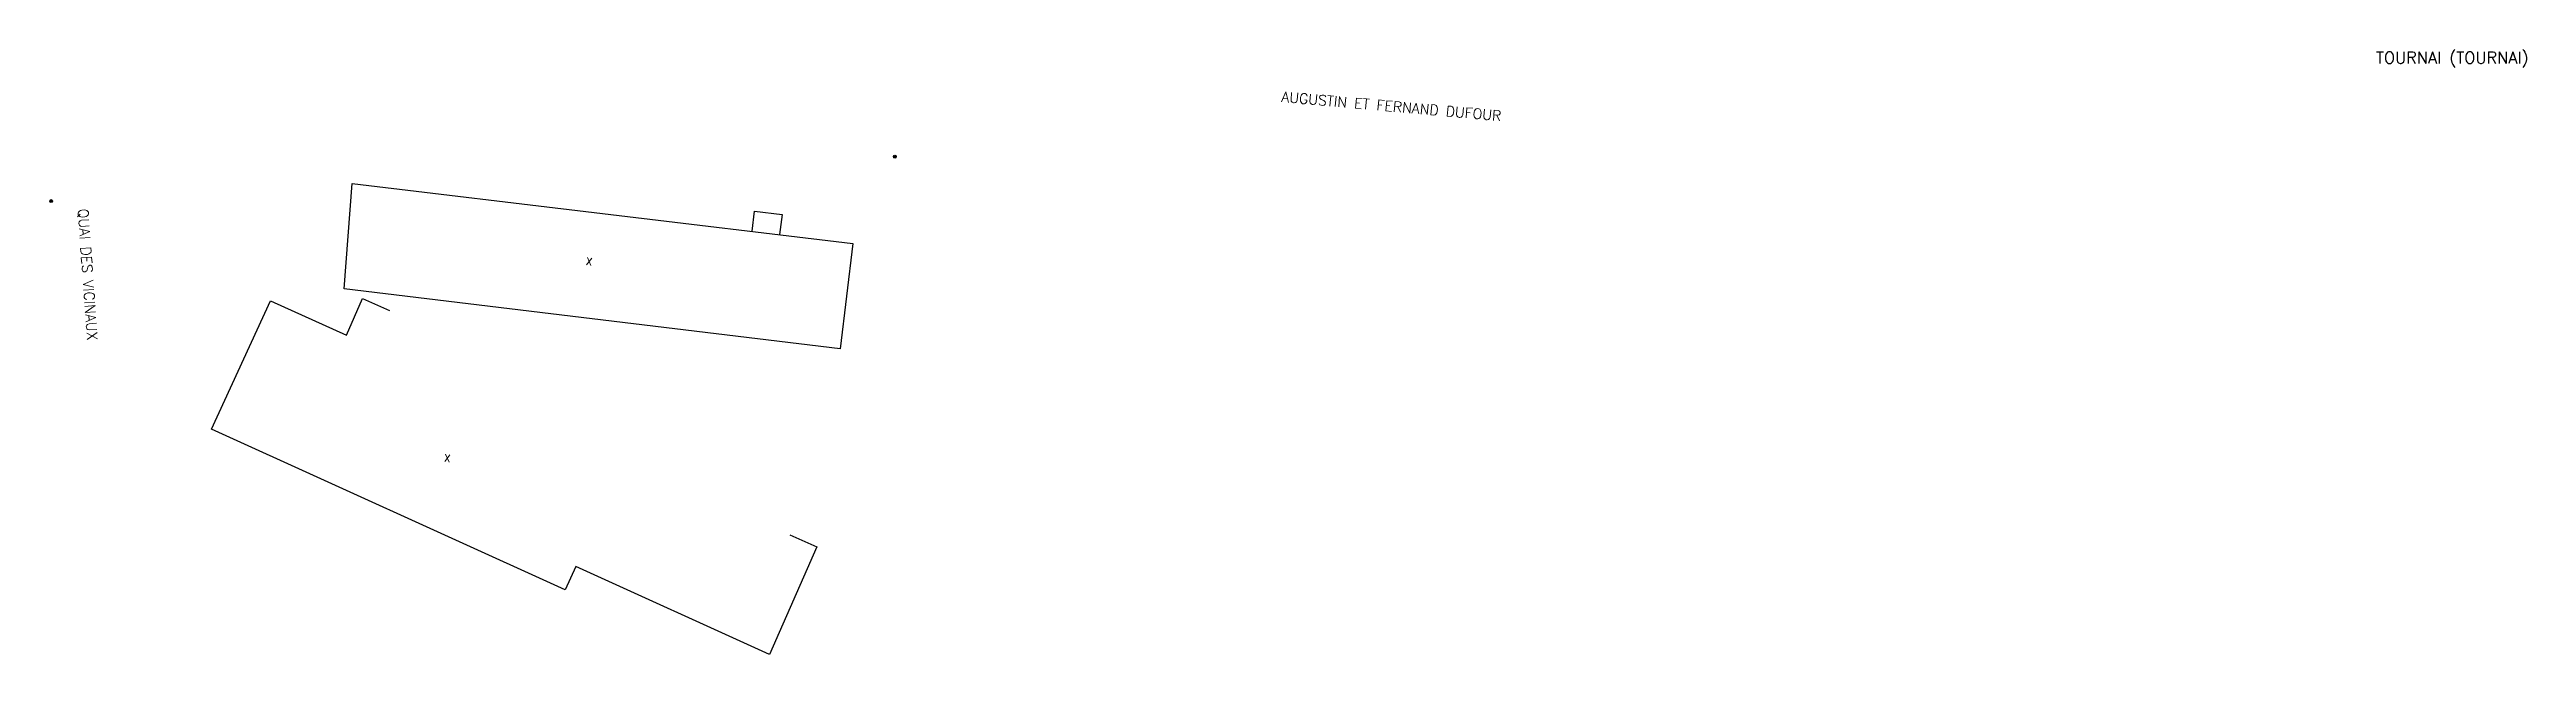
# Model space of a CAD drawing. Header units: millimetres. Extents: x 79999 to 80437, y 145001 to 145738.
# Drawn here: x 80016.3 to 80436.5, y 145635.6 to 145738.2 of the extents above.
import ezdxf
from ezdxf.enums import TextEntityAlignment as Align

# ---------------------------------------------------------------- set-up
doc = ezdxf.new("R2010")
doc.units = ezdxf.units.MM
doc.layers.get('0').update_dxf_attribs({"linetype": 'CONTINUOUS'})
for name, color, linetype in [('W0103', 1, 'CONTINUOUS'), ('W0431', 7, 'CONTINUOUS'), ('W0856', 7, 'CONTINUOUS'), ('W0980', 7, 'CONTINUOUS'), ('W0989', 7, 'CONTINUOUS'), ('W0991', 7, 'CONTINUOUS')]:
    doc.layers.add(name, color=color, linetype=linetype)
doc.styles.get("Standard").update_dxf_attribs({"font": 'romans.shx', "width": 0.85})

# ---------------------------------------------------------------- blocks, each defined once
blk = doc.blocks.new('T856')
for p, q in [((-0.125, 0), (0.125, 0)), ((0, 0.125), (0, -0.125))]:
    blk.add_line(p, q)
blk.add_ellipse((0, 0), major_axis=(-0.177, 0.177), ratio=1, start_param=3.9269908, end_param=10.2101761)

msp = doc.modelspace()

# ---------------------------------------------------------------- linework, layer by layer
at = {"layer": 'W0103'}
for points in [[(80066.3, 145697.6), (80067.67, 145715.51), (80152.63, 145705.34), (80150.48, 145687.42), (80066.3, 145697.6)], [(80141.94, 145655.88), (80146.5, 145653.82), (80138.46, 145635.58), (80105.61, 145650.5), (80103.81, 145646.55), (80043.84, 145673.79), (80053.82, 145695.58), (80066.7, 145689.78), (80069.43, 145695.99), (80074, 145693.97)]]:
    msp.add_lwpolyline(points, dxfattribs=at)
at = {"layer": 'W0431'}
msp.add_lwpolyline([(80135.5, 145707.41), (80135.95, 145710.81), (80140.59, 145710.23), (80140.19, 145706.85)], dxfattribs=at)

# ---------------------------------------------------------------- block references
at = {"layer": 'W0856'}
for p in [(80159.73, 145720.06), (80016.62, 145712.51)]:
    msp.add_blockref('T856', p, dxfattribs=at)

# ---------------------------------------------------------------- texts
at = {"layer": 'W0980'}
msp.add_text('TOURNAI (TOURNAI)', height=2, dxfattribs=at).set_placement((80423.9, 145736.72), align=Align.MIDDLE)
at = {"layer": 'W0989'}
msp.add_text('AUGUSTIN ET FERNAND DUFOUR', height=1.75, rotation=355.008, dxfattribs=at).set_placement((80243.96, 145728.61), align=Align.MIDDLE)
msp.add_text('QUAI DES VICINAUX', height=1.75, rotation=274.1404, dxfattribs=at).set_placement((80022, 145711.24), align=Align.MIDDLE_LEFT)
at = {"layer": 'W0991'}
for p in [(80107.8, 145701.64), (80083.74, 145668.27)]:
    msp.add_text('X', height=1.25, rotation=353.1719, dxfattribs=at).set_placement(p, align=Align.CENTER)

doc.saveas('drawing.dxf')
